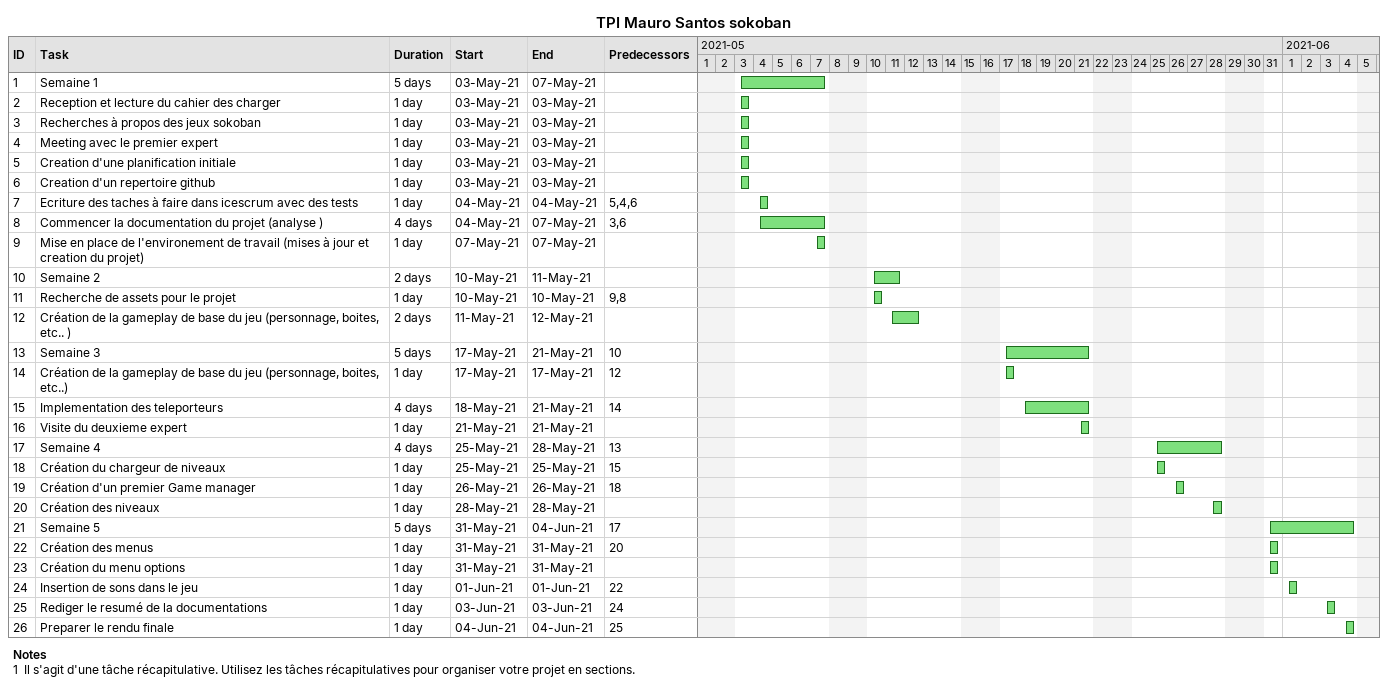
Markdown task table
TPI Mauro Santos sokoban

| ID | Task | Duration | Start | Finish | Predecessors |
|---|---|---|---|---|---|
| 1 | Semaine 1 | 5d | 2021-05-03 | 2021-05-07 |  |
| 2 | Reception et lecture du cahier des charger | 1d | 2021-05-03 | 2021-05-03 |  |
| 3 | Recherches à propos des jeux sokoban | 1d | 2021-05-03 | 2021-05-03 |  |
| 4 | Meeting avec le premier expert | 1d | 2021-05-03 | 2021-05-03 |  |
| 5 | Creation d'une planification initiale | 1d | 2021-05-03 | 2021-05-03 |  |
| 6 | Creation d'un repertoire github | 1d | 2021-05-03 | 2021-05-03 |  |
| 7 | Ecriture des taches à faire dans icescrum avec des tests | 1d | 2021-05-04 | 2021-05-04 | 5, 4, 6 |
| 8 | Commencer la documentation du projet (analyse ) | 4d | 2021-05-04 | 2021-05-07 | 3, 6 |
| 9 | Mise en place de l'environement de travail (mises à jour et creation du projet) | 1d | 2021-05-07 | 2021-05-07 |  |
| 10 | Semaine 2 | 2d | 2021-05-10 | 2021-05-11 |  |
| 11 | Recherche de assets pour le projet | 1d | 2021-05-10 | 2021-05-10 | 9, 8 |
| 12 | Création de la gameplay de base du jeu (personnage, boites, etc.. ) | 2d | 2021-05-11 | 2021-05-12 |  |
| 13 | Semaine 3 | 5d | 2021-05-17 | 2021-05-21 | 10 |
| 14 | Création de la gameplay de base du jeu (personnage, boites, etc..) | 1d | 2021-05-17 | 2021-05-17 | 12 |
| 15 | Implementation des teleporteurs | 4d | 2021-05-18 | 2021-05-21 | 14 |
| 16 | Visite du deuxieme expert | 1d | 2021-05-21 | 2021-05-21 |  |
| 17 | Semaine 4 | 4d | 2021-05-25 | 2021-05-28 | 13 |
| 18 | Création du chargeur de niveaux | 1d | 2021-05-25 | 2021-05-25 | 15 |
| 19 | Création d'un premier Game manager | 1d | 2021-05-26 | 2021-05-26 | 18 |
| 20 | Création des niveaux | 1d | 2021-05-28 | 2021-05-28 |  |
| 21 | Semaine 5 | 5d | 2021-05-31 | 2021-06-04 | 17 |
| 22 | Création des menus | 1d | 2021-05-31 | 2021-05-31 | 20 |
| 23 | Création du menu options | 1d | 2021-05-31 | 2021-05-31 |  |
| 24 | Insertion de sons dans le jeu | 1d | 2021-06-01 | 2021-06-01 | 22 |
| 25 | Rediger le resumé de la documentations | 1d | 2021-06-03 | 2021-06-03 | 24 |
| 26 | Preparer le rendu finale | 1d | 2021-06-04 | 2021-06-04 | 25 |

Notes
- 1: Il s'agit d'une tâche récapitulative. Utilisez les tâches récapitulatives pour organiser votre projet en sections.
